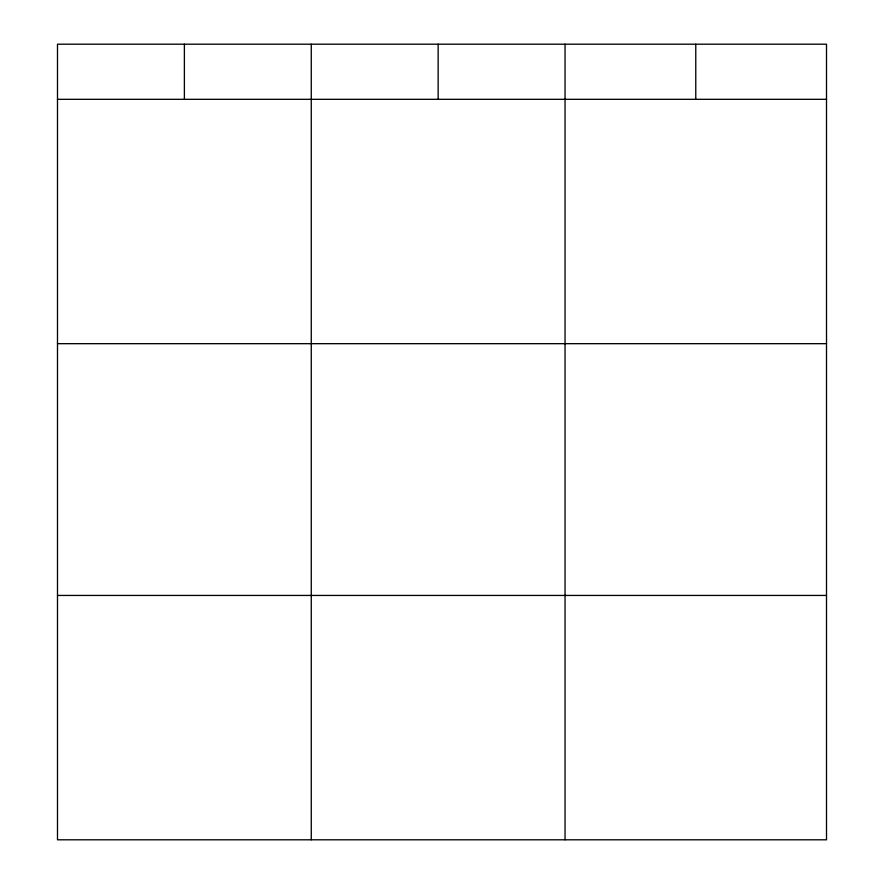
<?xml version="1.0" encoding="UTF-8"?>
<svg xmlns="http://www.w3.org/2000/svg" width="884" height="884" viewBox="0 0 884 884"><rect width="100%" height="100%" fill="white"/><g stroke="black" fill="none" stroke-linecap="round" stroke-linejoin="round"><path stroke-width="1.33" d="M826.507 343.677L826.507 44.2L57.493 44.2L57.493 839.8L826.507 839.8L826.507 343.677L57.493 343.677M57.493 99.317L826.507 99.317M57.493 595.44L826.507 595.44M695.774 44.2L695.774 99.317M565.042 44.2L565.042 839.8M438.155 44.2L438.155 99.317M311.267 44.2L311.267 839.8M184.38 44.2L184.38 99.317"/></g></svg>
